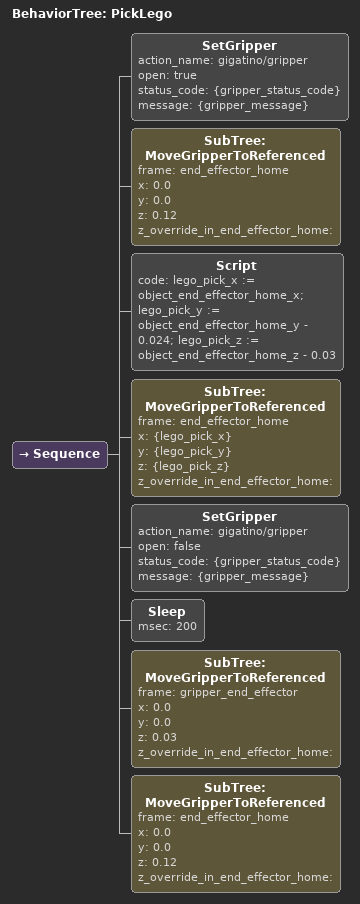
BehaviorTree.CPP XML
<?xml version="1.0"?>
<root BTCPP_format="4">
  <BehaviorTree ID="PickLego">
    <Sequence>
      <SetGripper action_name="gigatino/gripper"
                  open="true"
                  status_code="{gripper_status_code}"
                  message="{gripper_message}" />
      <SubTree ID="MoveGripperToReferenced"
               frame="end_effector_home"
               x="0.0"
               y="0.0"
               z="0.12"
               z_override_in_end_effector_home="" />
      <!-- tracked_object offset directions:
           x higher = grabs further left
           y higher = grabs lower
           z higher = grabs further away from the robot
      -->
      <Script code="lego_pick_x := object_end_effector_home_x; lego_pick_y := object_end_effector_home_y - 0.024; lego_pick_z := object_end_effector_home_z - 0.03" />
      <SubTree ID="MoveGripperToReferenced"
               frame="end_effector_home"
               x="{lego_pick_x}"
               y="{lego_pick_y}"
               z="{lego_pick_z}"
               z_override_in_end_effector_home="" />
      <SetGripper action_name="gigatino/gripper"
                  open="false"
                  status_code="{gripper_status_code}"
                  message="{gripper_message}" />
      <Sleep msec="200" />
      <SubTree ID="MoveGripperToReferenced"
               frame="gripper_end_effector"
               x="0.0"
               y="0.0"
               z="0.03"
               z_override_in_end_effector_home="" />
      <SubTree ID="MoveGripperToReferenced"
               frame="end_effector_home"
               x="0.0"
               y="0.0"
               z="0.12"
               z_override_in_end_effector_home="" />
    </Sequence>
  </BehaviorTree>
</root>
